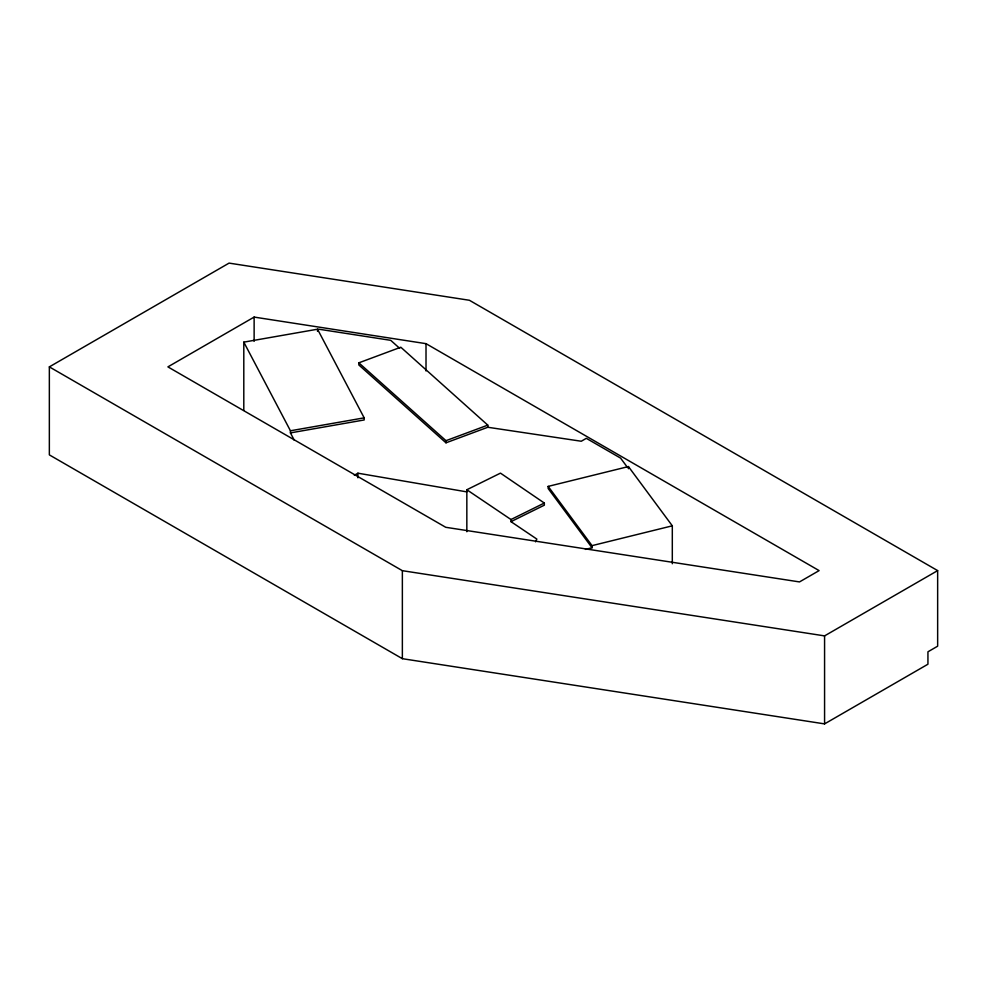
<?xml version="1.0" encoding="UTF-8"?>
<svg xmlns="http://www.w3.org/2000/svg" width="987" height="987" viewBox="0 0 987 987"><rect width="100%" height="100%" fill="white"/><g stroke="black" fill="none" stroke-linecap="round" stroke-linejoin="round"><path stroke-width="1.48" d="M535.571 541.826L536.842 539.087L510.982 521.654L510.982 519.532L466.839 489.749L500.471 473.131L544.33 503.049L544.33 505.171L510.982 521.654M49.35 366.88L229.07 263.11L469.405 300.27L937.65 570.609L937.65 646.189L927.94 651.802L927.94 664.214L824.577 723.89L402.363 658.687L49.35 454.884L49.35 366.88L402.363 570.683L824.577 635.887L937.65 570.609M254.128 317.086L167.889 366.88L445.742 527.292L799.507 581.923L819.111 570.609L426.014 343.661L254.128 317.086L254.128 341.366M354.333 475.265L357.923 473.192L466.839 491.884M510.982 519.532L544.33 503.049M358.836 362.834L400.796 347.214L487.788 425.126L487.788 427.26L445.988 442.818L358.836 364.956L358.836 362.834L445.988 440.683L445.988 442.818M445.988 440.683L487.788 425.126M585.427 549.389L592.04 547.76L548.167 488.516L548.167 486.394L628.435 466.567L672.307 525.824L672.307 563.75M548.167 486.394L592.04 545.638L672.307 525.824M243.801 342.144L317.53 329.214L364.166 417.846L364.166 419.968L290.437 432.898L290.437 430.776L243.801 342.144L243.801 410.432M290.437 430.776L364.166 417.846M487.788 427.26L581.281 441.238L586.315 438.327L620.601 458.128L627.559 467.53M399.673 348.337L390.729 340.33L318.567 329.164L317.53 331.348L317.53 329.214M290.437 432.898L294.311 440.276M824.577 635.887L824.577 723.89M628.435 466.567L628.435 468.702M592.04 545.638L592.04 547.76M466.839 489.749L466.839 531.746M426.014 343.661L426.014 370.964M402.363 570.683L402.363 658.687M357.923 473.192L357.923 477.794"/></g></svg>
